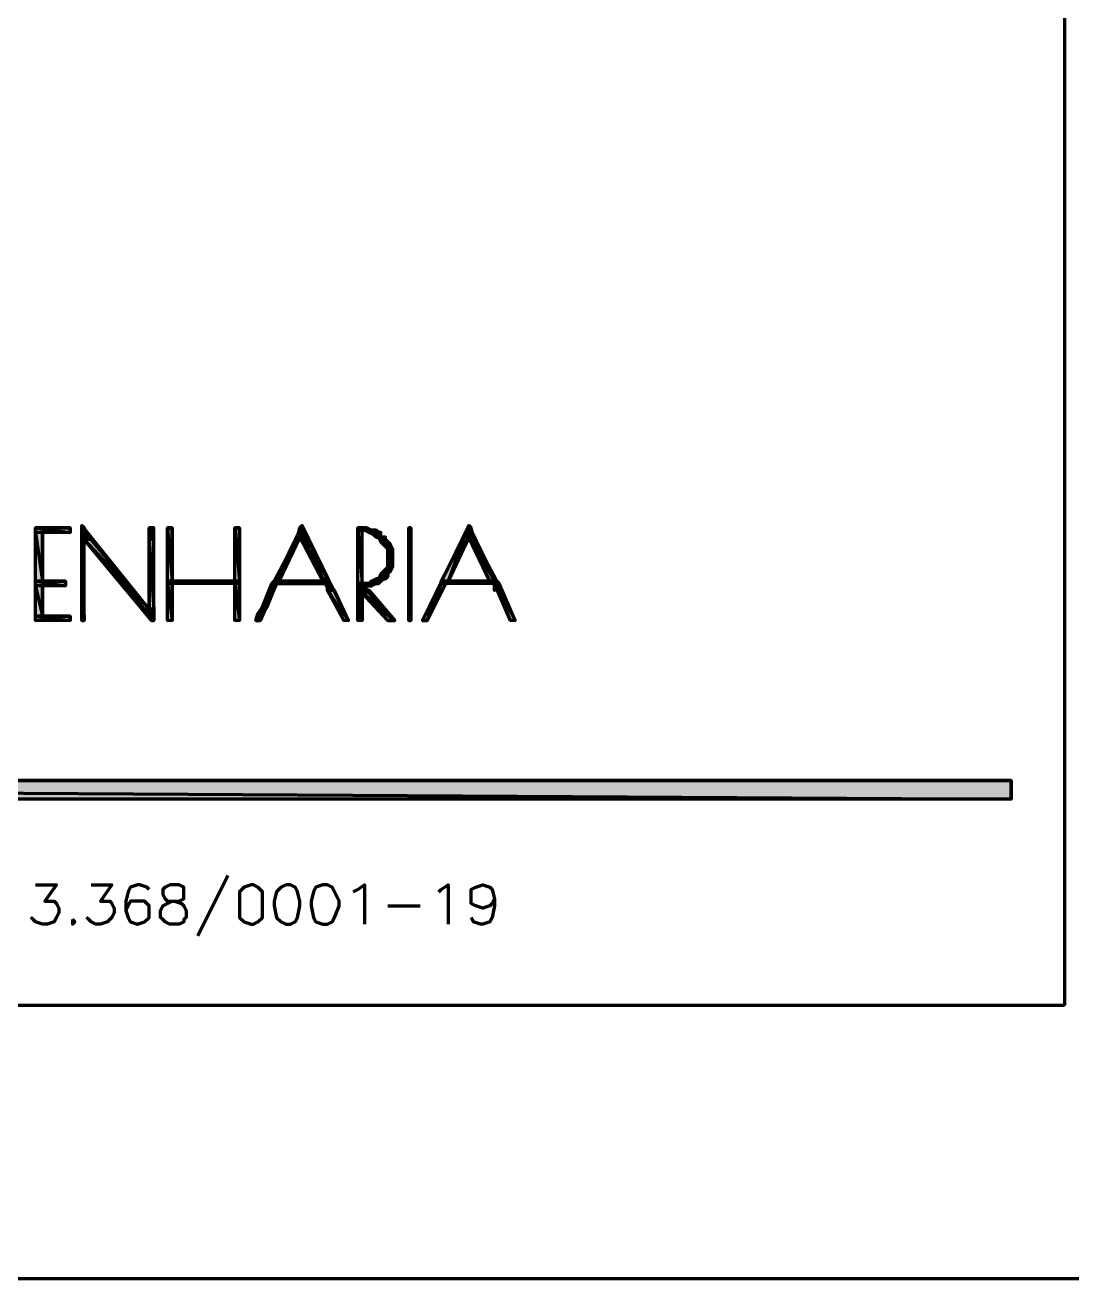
# Model space of a CAD drawing. Header units: inches. Extents: x 1 to 529, y -1 to 335.
# Drawn here: x 437.03 to 467.14, y 0 to 36.06 of the extents above; entities that cross this region are included whole.
import ezdxf

# ---------------------------------------------------------------- set-up
doc = ezdxf.new("R2010")
doc.units = ezdxf.units.IN
doc.layers.add('H', color=7, linetype='CONTINUOUS', lineweight=100)
doc.layers.add('P', color=250, linetype='CONTINUOUS', lineweight=100)

msp = doc.modelspace()

# ---------------------------------------------------------------- hatches: boundary and pattern name
at = {"layer": 'H', "linetype": 'CONTINUOUS'}
for points in [[(438.667, 21.667), (438.733, 21.6), (438.667, 21.6)], [(445, 21.667), (445, 21.6), (444.933, 21.6)], [(449.8, 21.667), (449.933, 21.333), (449.667, 21.333)], [(449.8, 21.667), (449.867, 21.6), (449.8, 21.6)], [(437.333, 21.6), (438.333, 21.467), (438.333, 21.6), (437.333, 21.6), (438.333, 21.467), (437.333, 21.467)], [(437.333, 21.467), (437.533, 20.067), (437.533, 21.467), (437.333, 21.467), (437.533, 20.067), (437.333, 20.067)], [(438.667, 21.6), (438.933, 21.267), (438.733, 21.6), (438.667, 21.6), (438.933, 21.267), (438.667, 21.267)], [(440.6, 21.6), (440.733, 21.267), (440.733, 21.6), (440.6, 21.6), (440.733, 21.267), (440.6, 21.267)], [(441.133, 21.6), (441.267, 20.067), (441.267, 21.6), (441.133, 21.6), (441.267, 20.067), (441.133, 20.067)], [(443.067, 21.6), (443.2, 20.067), (443.2, 21.6), (443.067, 21.6), (443.2, 20.067), (443.067, 20.067)], [(444.867, 21.333), (444.333, 20.067), (444.933, 21.333), (444.867, 21.333), (444.333, 20.067), (444.2, 20.067)], [(444.933, 21.333), (445.133, 21.133), (445.133, 21.333), (444.933, 21.333), (445.133, 21.133), (445.067, 21.133)], [(446.6, 21.6), (447, 21.533), (446.867, 21.6), (446.6, 21.6), (447, 21.533), (446.6, 21.533)], [(447, 21.533), (446.6, 21.533), (447.133, 21.533)], [(447.133, 21.533), (447.133, 21.533), (446.6, 21.533)], [(446.6, 21.533), (446.733, 20), (446.733, 21.533), (446.6, 21.533), (446.733, 20), (446.6, 20)], [(447.267, 21.467), (447.267, 21.467), (446.933, 21.467)], [(446.933, 21.467), (447.267, 21.4), (447.267, 21.467), (446.933, 21.467), (447.267, 21.4), (447.067, 21.4)], [(447.067, 21.4), (447.267, 21.333), (447.267, 21.4), (447.067, 21.4), (447.267, 21.333), (447.133, 21.333)], [(447.267, 21.333), (447.133, 21.333), (447.333, 21.333)], [(447.333, 21.333), (447.133, 21.333), (447.4, 21.333)], [(447.2, 21.333), (447.4, 21.267), (447.4, 21.333), (447.2, 21.333), (447.4, 21.267), (447.267, 21.267)], [(448.067, 21.6), (448.133, 18.933), (448.133, 21.6), (448.067, 21.6), (448.133, 18.933), (448.067, 18.933)], [(449.667, 21.333), (449.2, 20.067), (449.8, 21.333), (449.667, 21.333), (449.2, 20.067), (449, 20.067)], [(449.667, 21.333), (449.2, 20.067), (449.8, 21.333), (449.667, 21.333), (449.2, 20.067), (449, 20.067)], [(449.8, 21.6), (449.933, 21.333), (449.867, 21.6), (449.8, 21.6), (449.933, 21.333), (449.667, 21.333)], [(449.8, 21.333), (450.6, 20.067), (449.933, 21.333), (449.8, 21.333), (450.6, 20.067), (450.4, 20.067)], [(438.667, 21.267), (438.733, 18.933), (438.733, 21.267), (438.667, 21.267), (438.733, 18.933), (438.667, 18.933)], [(438.733, 21.267), (440.6, 19.267), (438.933, 21.267), (438.733, 21.267), (440.6, 19.267), (440.4, 19.267)], [(440.6, 21.267), (440.733, 19.267), (440.733, 21.267), (440.6, 21.267), (440.733, 19.267), (440.6, 19.267)], [(445.067, 21.133), (445.133, 21.133), (445.133, 21.067)], [(445.133, 21.133), (445.267, 21.067), (445.2, 21.133), (445.133, 21.133), (445.267, 21.067), (445.133, 21.067)], [(445.133, 21.067), (445.733, 20.133), (445.267, 21.067), (445.133, 21.067), (445.733, 20.133), (445.6, 20.133)], [(447.267, 21.267), (447.467, 21.2), (447.4, 21.267), (447.267, 21.267), (447.467, 21.2), (447.267, 21.2)], [(447.467, 21.2), (447.267, 21.2), (447.467, 21.2)], [(447.333, 21.2), (447.533, 21.133), (447.467, 21.2), (447.333, 21.2), (447.533, 21.133), (447.333, 21.133)], [(447.533, 21.133), (447.333, 21.133)], [(447.6, 21), (447.467, 21), (447.6, 21)], [(447.467, 21), (447.6, 20.933), (447.6, 21), (447.467, 21), (447.6, 20.933), (447.467, 20.933)], [(447.467, 20.8), (447.6, 20.733), (447.6, 20.8), (447.467, 20.8), (447.6, 20.733), (447.467, 20.733)], [(447.267, 20.2), (447.4, 20.133), (447.467, 20.2), (447.267, 20.2), (447.4, 20.133), (447.2, 20.133)], [(447.333, 20.333), (447.467, 20.267), (447.467, 20.333), (447.333, 20.333), (447.467, 20.267), (447.267, 20.267)], [(447.267, 20.267), (447.467, 20.2), (447.467, 20.267), (447.267, 20.267), (447.467, 20.2), (447.267, 20.2)], [(447.467, 20.467), (447.533, 20.4), (447.6, 20.467), (447.467, 20.467), (447.533, 20.4), (447.4, 20.4)], [(447.4, 20.4), (447.533, 20.333), (447.533, 20.4), (447.4, 20.4), (447.533, 20.333), (447.4, 20.333)], [(447.533, 20.333), (447.4, 20.333), (447.467, 20.333)], [(437.333, 20.067), (438.2, 19.933), (438.2, 20.067), (437.333, 20.067), (438.2, 19.933), (437.333, 19.933)], [(437.333, 19.933), (437.533, 19.067), (437.533, 19.933), (437.333, 19.933), (437.533, 19.067), (437.333, 19.067)], [(441.133, 20.067), (443.2, 20), (443.2, 20.067), (441.133, 20.067), (443.2, 20), (441.133, 20)], [(441.133, 20), (441.267, 18.933), (441.267, 20), (441.133, 20), (441.267, 18.933), (441.133, 18.933)], [(443.067, 20), (443.2, 18.933), (443.2, 20), (443.067, 20), (443.2, 18.933), (443.067, 18.933)], [(444.133, 20), (444, 19.333), (444.267, 20), (444.133, 20), (444, 19.333), (443.867, 19.333)], [(444.2, 20.067), (445.133, 20), (445.133, 20.067), (444.2, 20.067), (445.133, 20), (444.133, 20)], [(444.133, 20), (445.133, 20), (445.133, 20)], [(444.2, 20.067), (445.133, 20.067), (445.133, 20.067)], [(444.2, 20.067), (445.133, 20.067), (445.133, 20.067)], [(445.133, 20.067), (445.733, 20.067), (445.733, 20.067)], [(445.133, 20.067), (445.733, 20.067), (445.733, 20.067)], [(445.133, 20.067), (445.733, 20), (445.733, 20.067), (445.133, 20.067), (445.733, 20), (445.133, 20)], [(445.133, 20), (445.733, 20), (445.733, 20)], [(445.6, 20.133), (445.733, 20.067), (445.733, 20.133), (445.6, 20.133), (445.733, 20.067), (445.6, 20.067)], [(445.733, 19.867), (445.733, 20), (445.667, 20)], [(445.733, 20), (445.8, 20), (445.8, 20)], [(445.733, 20), (445.867, 19.867), (445.8, 20), (445.733, 20), (445.867, 19.867), (445.733, 19.867)], [(445.733, 19.867), (445.933, 19.8), (445.867, 19.867), (445.733, 19.867), (445.933, 19.8), (445.733, 19.8)], [(447.2, 20), (446.6, 20), (447.133, 20)], [(447.133, 20), (447.133, 20), (446.6, 20)], [(446.6, 20), (447, 19.933), (447.133, 20), (446.6, 20), (447, 19.933), (446.6, 19.933)], [(446.933, 19.933), (446.933, 19.933), (446.6, 19.933)], [(446.867, 19.933), (446.867, 19.933), (446.6, 19.933)], [(446.6, 19.933), (446.8, 19.867), (446.867, 19.933), (446.6, 19.933), (446.8, 19.867), (446.6, 19.867)], [(446.6, 19.867), (446.933, 19.8), (446.8, 19.867), (446.6, 19.867), (446.933, 19.8), (446.6, 19.8)], [(447.133, 20.133), (447.267, 20.067), (447.333, 20.133), (447.133, 20.133), (447.267, 20.067), (447, 20.067)], [(447, 20.067), (447.267, 20.067), (447.267, 20.067)], [(447.4, 20.133), (447.2, 20.133), (447.333, 20.133)], [(449, 20), (449.133, 20), (448.6, 18.933)], [(449, 20), (449.133, 20), (448.6, 18.933)], [(449, 20.067), (450.533, 20), (450.533, 20.067), (449, 20.067), (450.533, 20), (449, 20)], [(449, 20.067), (450.667, 20), (450.6, 20.067), (449, 20.067), (450.667, 20), (449, 20)], [(450.533, 20), (451.133, 18.933), (450.667, 20), (450.533, 20), (451.133, 18.933), (451, 18.933)], [(445.733, 19.8), (446.333, 18.933), (445.933, 19.8), (445.733, 19.8), (446.333, 18.933), (446.2, 18.933)], [(446.6, 19.8), (446.933, 19.733), (446.933, 19.8), (446.6, 19.8), (446.933, 19.733), (446.6, 19.733)], [(446.6, 19.733), (446.733, 19.333), (446.733, 19.733), (446.6, 19.733), (446.733, 19.333), (446.6, 19.333)], [(446.733, 19.733), (447.267, 19.333), (446.933, 19.733), (446.733, 19.733), (447.267, 19.333), (447.133, 19.333)], [(440.4, 19.267), (440.733, 19.267), (440.733, 18.933)], [(443.733, 19.133), (443.8, 18.933), (443.867, 19.133), (443.733, 19.133), (443.8, 18.933), (443.667, 18.933)], [(443.867, 19.333), (443.867, 19.133), (444, 19.333), (443.867, 19.333), (443.867, 19.133), (443.733, 19.133)], [(446.6, 19.333), (446.733, 18.933), (446.733, 19.333), (446.6, 19.333), (446.733, 18.933), (446.6, 18.933)], [(447.133, 19.333), (447.667, 18.933), (447.267, 19.333), (447.133, 19.333), (447.667, 18.933), (447.467, 18.933)], [(437.333, 19.067), (438.333, 18.933), (438.333, 19.067), (437.333, 19.067), (438.333, 18.933), (437.333, 18.933)], [(443.667, 18.933), (443.733, 18.933), (443.733, 18.933)], [(447.667, 18.933), (447.467, 18.933), (447.667, 18.933)], [(377, 14.333), (465.4, 13.8), (465.4, 14.333), (377, 14.333), (465.4, 13.8), (377, 13.8)]]:
    msp.add_hatch(color=0, dxfattribs=at).paths.add_polyline_path(points)
h = msp.add_hatch(color=0, dxfattribs=at)
edge = h.paths.add_edge_path()
edge.add_line((445, 21.6), (444.933, 21.6))
edge.add_line((444.933, 21.6), (445.133, 21.333))
edge.add_line((445.133, 21.333), (445, 21.6))
edge.add_line((445, 21.6), (445, 21.6))
edge.add_line((445, 21.6), (444.933, 21.6))
edge.add_line((444.933, 21.6), (445.133, 21.333))
edge.add_line((445.133, 21.333), (444.867, 21.333))
edge.add_line((444.867, 21.333), (444.933, 21.6))
h = msp.add_hatch(color=0, dxfattribs=at)
edge = h.paths.add_edge_path()
edge.add_line((445.133, 21.333), (445.2, 21.133))
h = msp.add_hatch(color=0, dxfattribs=at)
edge = h.paths.add_edge_path()
edge.add_line((447.133, 21.533), (446.8, 21.533))
edge.add_line((446.8, 21.533), (447.2, 21.467))
edge.add_line((447.2, 21.467), (447.133, 21.533))
edge.add_line((447.133, 21.533), (447.133, 21.533))
edge.add_line((447.133, 21.533), (446.8, 21.533))
edge.add_line((446.8, 21.533), (447.2, 21.467))
edge.add_line((447.2, 21.467), (446.933, 21.467))
edge.add_line((446.933, 21.467), (446.8, 21.533))
h = msp.add_hatch(color=0, dxfattribs=at)
edge = h.paths.add_edge_path()
edge.add_line((449.933, 21.333), (449.8, 21.333))
edge.add_line((449.8, 21.333), (450.533, 20.067))
edge.add_line((450.533, 20.067), (449.933, 21.333))
edge.add_line((449.933, 21.333), (449.933, 21.333))
edge.add_line((449.933, 21.333), (449.8, 21.333))
edge.add_line((449.8, 21.333), (450.533, 20.067))
edge.add_line((450.533, 20.067), (450.4, 20.067))
edge.add_line((450.4, 20.067), (449.8, 21.333))
h = msp.add_hatch(color=0, dxfattribs=at)
edge = h.paths.add_edge_path()
edge.add_line((447.533, 21.133), (447.4, 21.133))
edge.add_line((447.4, 21.133), (447.6, 21))
edge.add_line((447.6, 21), (447.533, 21.133))
edge.add_line((447.533, 21.133), (447.533, 21.133))
edge.add_line((447.533, 21.133), (447.4, 21.133))
edge.add_line((447.4, 21.133), (447.6, 21))
edge.add_line((447.6, 21), (447.467, 21))
edge.add_line((447.467, 21), (447.4, 21.133))
h = msp.add_hatch(color=0, dxfattribs=at)
edge = h.paths.add_edge_path()
edge.add_line((447.6, 20.933), (447.467, 20.933))
edge.add_line((447.467, 20.933), (447.6, 20.867))
edge.add_line((447.6, 20.867), (447.6, 20.933))
edge.add_line((447.6, 20.933), (447.6, 20.933))
edge.add_line((447.6, 20.933), (447.467, 20.933))
edge.add_line((447.467, 20.933), (447.6, 20.867))
edge.add_line((447.6, 20.867), (447.467, 20.867))
edge.add_line((447.467, 20.867), (447.467, 20.933))
h = msp.add_hatch(color=0, dxfattribs=at)
edge = h.paths.add_edge_path()
edge.add_line((447.6, 20.867), (447.467, 20.867))
edge.add_line((447.467, 20.867), (447.6, 20.8))
edge.add_line((447.6, 20.8), (447.6, 20.867))
edge.add_line((447.6, 20.867), (447.6, 20.867))
edge.add_line((447.6, 20.867), (447.467, 20.867))
edge.add_line((447.467, 20.867), (447.6, 20.8))
edge.add_line((447.6, 20.8), (447.467, 20.8))
edge.add_line((447.467, 20.8), (447.467, 20.867))
h = msp.add_hatch(color=0, dxfattribs=at)
edge = h.paths.add_edge_path()
edge.add_line((447.6, 20.733), (447.467, 20.733))
edge.add_line((447.467, 20.733), (447.6, 20.667))
edge.add_line((447.6, 20.667), (447.6, 20.733))
edge.add_line((447.6, 20.733), (447.6, 20.733))
edge.add_line((447.6, 20.733), (447.467, 20.733))
edge.add_line((447.467, 20.733), (447.6, 20.667))
edge.add_line((447.6, 20.667), (447.467, 20.667))
edge.add_line((447.467, 20.667), (447.467, 20.733))
h = msp.add_hatch(color=0, dxfattribs=at)
edge = h.paths.add_edge_path()
edge.add_line((447.6, 20.667), (447.467, 20.667))
edge.add_line((447.467, 20.667), (447.6, 20.533))
edge.add_line((447.6, 20.533), (447.6, 20.667))
edge.add_line((447.6, 20.667), (447.6, 20.667))
edge.add_line((447.6, 20.667), (447.467, 20.667))
edge.add_line((447.467, 20.667), (447.6, 20.533))
edge.add_line((447.6, 20.533), (447.467, 20.533))
edge.add_line((447.467, 20.533), (447.467, 20.667))
h = msp.add_hatch(color=0, dxfattribs=at)
edge = h.paths.add_edge_path()
edge.add_line((447.6, 20.533), (447.467, 20.533))
edge.add_line((447.467, 20.533), (447.6, 20.467))
edge.add_line((447.6, 20.467), (447.6, 20.533))
edge.add_line((447.6, 20.533), (447.6, 20.533))
edge.add_line((447.6, 20.533), (447.467, 20.533))
edge.add_line((447.467, 20.533), (447.6, 20.467))
edge.add_line((447.6, 20.467), (447.467, 20.467))
edge.add_line((447.467, 20.467), (447.467, 20.533))
h = msp.add_hatch(color=0, dxfattribs=at)
edge = h.paths.add_edge_path()
edge.add_line((445.733, 20.067), (445.8, 20))
h = msp.add_hatch(color=0, dxfattribs=at)
edge = h.paths.add_edge_path()
edge.add_line((447.267, 20.067), (447, 20.067))
edge.add_line((447, 20.067), (447.2, 20))
edge.add_line((447.2, 20), (447.267, 20.067))
edge.add_line((447.267, 20.067), (447.267, 20.067))
edge.add_line((447.267, 20.067), (447, 20.067))
edge.add_line((447, 20.067), (447.2, 20))
edge.add_line((447.2, 20), (446.933, 20))
edge.add_line((446.933, 20), (447, 20.067))
h = msp.add_hatch(color=0, dxfattribs=at)
edge = h.paths.add_edge_path()
edge.add_line((440.733, 18.933), (440.667, 18.933))
h = msp.add_hatch(color=0, dxfattribs=at)
edge = h.paths.add_edge_path()
edge.add_line((448.6, 18.933), (448.467, 18.933))
h = msp.add_hatch(color=0, dxfattribs=at)
edge = h.paths.add_edge_path()
edge.add_line((448.6, 18.933), (448.467, 18.933))

# ---------------------------------------------------------------- linework, layer by layer
at = {"layer": 'P', "color": 252, "linetype": 'CONTINUOUS'}
for points in [[(1.2, 334.867), (474.8, 334.867), (474.8, 0), (1.2, 0), (1.2, 334.867)], [(18.067, 327), (466.933, 327), (466.933, 7.867), (18.067, 7.867), (18.067, 327)]]:
    msp.add_lwpolyline(points, dxfattribs=at)
at = {"layer": 'P', "color": 0, "linetype": 'CONTINUOUS'}
for points in [[(438.667, 21.667), (438.733, 21.6), (438.667, 21.6), (438.667, 21.667)], [(438.667, 18.933), (438.733, 18.933), (438.733, 21.267), (440.733, 18.933), (440.733, 21.6), (440.6, 21.6), (440.6, 19.267), (438.667, 21.667), (438.667, 18.933)], [(443.667, 18.933), (445, 21.667), (446.333, 18.933), (446.2, 18.933), (445.667, 20), (444.267, 20), (443.8, 18.933), (443.667, 18.933)], [(445, 21.667), (445, 21.6), (444.933, 21.6), (445, 21.667)], [(448.467, 18.933), (449.8, 21.667), (451.133, 18.933), (451, 18.933), (450.533, 20), (449.133, 20), (448.6, 18.933), (448.467, 18.933)], [(449.8, 21.667), (449.933, 21.333), (449.667, 21.333), (449.8, 21.667)], [(449.8, 21.667), (449.867, 21.6), (449.8, 21.6), (449.8, 21.667)], [(438.333, 21.6), (437.333, 21.6), (438.333, 21.467), (438.333, 21.6)], [(437.333, 21.6), (438.333, 21.467), (437.333, 21.467), (437.333, 21.6)], [(438.333, 18.933), (437.333, 18.933), (437.333, 21.6), (438.333, 21.6), (438.333, 21.467), (437.533, 21.467), (437.533, 20.067), (438.2, 20.067), (438.2, 19.933), (437.533, 19.933), (437.533, 19.067), (438.333, 19.067), (438.333, 18.933)], [(437.533, 21.467), (437.333, 21.467), (437.533, 20.067), (437.533, 21.467)], [(437.333, 21.467), (437.533, 20.067), (437.333, 20.067), (437.333, 21.467)], [(438.733, 21.6), (438.667, 21.6), (438.933, 21.267), (438.733, 21.6)], [(438.667, 21.6), (438.933, 21.267), (438.667, 21.267), (438.667, 21.6)], [(440.733, 21.6), (440.6, 21.6), (440.733, 21.267), (440.733, 21.6)], [(440.6, 21.6), (440.733, 21.267), (440.6, 21.267), (440.6, 21.6)], [(441.267, 21.6), (441.133, 21.6), (441.267, 20.067), (441.267, 21.6)], [(441.133, 21.6), (441.267, 20.067), (441.133, 20.067), (441.133, 21.6)], [(441.133, 21.6), (441.267, 21.6), (441.267, 20.067), (443.067, 20.067), (443.067, 21.6), (443.2, 21.6), (443.2, 18.933), (443.067, 18.933), (443.067, 20), (441.267, 20), (441.267, 18.933), (441.133, 18.933), (441.133, 21.6)], [(443.2, 21.6), (443.067, 21.6), (443.2, 20.067), (443.2, 21.6)], [(443.067, 21.6), (443.2, 20.067), (443.067, 20.067), (443.067, 21.6)], [(444.867, 21.333), (444.333, 20.067), (444.2, 20.067), (444.867, 21.333)], [(444.933, 21.333), (444.867, 21.333), (444.333, 20.067), (444.933, 21.333)], [(444.333, 20.067), (445.6, 20.067), (444.933, 21.333), (444.333, 20.067)], [(444.933, 21.6), (445.133, 21.333), (444.867, 21.333), (444.933, 21.6)], [(445.133, 21.333), (444.867, 21.333), (445.133, 21.333)], [(444.867, 21.333), (445.133, 21.333), (445.133, 21.333), (444.867, 21.333)], [(445, 21.6), (444.933, 21.6), (445.133, 21.333), (445, 21.6)], [(445.133, 21.333), (444.933, 21.333), (445.133, 21.133), (445.133, 21.333)], [(444.933, 21.333), (445.133, 21.133), (445.067, 21.133), (444.933, 21.333)], [(445.133, 21.333), (445.133, 21.333), (445.133, 21.333)], [(445.2, 21.133), (445.133, 21.333), (445.2, 21.133)], [(445.133, 21.333), (445.2, 21.133), (445.133, 21.133), (445.133, 21.333)], [(446.867, 21.6), (446.6, 21.6), (447, 21.533), (446.867, 21.6)], [(446.6, 21.6), (447, 21.533), (446.6, 21.533), (446.6, 21.6)], [(446.6, 21.6), (446.867, 21.6), (447, 21.533), (447.133, 21.533), (447.2, 21.467), (447.267, 21.333), (447.4, 21.267), (447.467, 21.2), (447.533, 21.133), (447.6, 21), (447.6, 21), (447.6, 20.867), (447.6, 20.8), (447.6, 20.667), (447.6, 20.533), (447.6, 20.467), (447.533, 20.333), (447.467, 20.333), (447.467, 20.2), (447.333, 20.133), (447.267, 20.067), (447.133, 20), (447.133, 20), (447, 19.933), (446.933, 19.933), (446.867, 19.933), (446.8, 19.867), (446.933, 19.8), (447.667, 18.933), (447.667, 18.933), (447.467, 18.933), (446.733, 19.733), (446.733, 18.933), (446.6, 18.933), (446.6, 21.6)], [(447, 21.533), (446.6, 21.533), (447.133, 21.533), (447, 21.533)], [(446.6, 21.533), (447.133, 21.533), (446.6, 21.533), (446.6, 21.533)], [(447.133, 21.533), (447.133, 21.533), (446.6, 21.533), (447.133, 21.533)], [(447.133, 21.533), (446.6, 21.533), (447.133, 21.533), (447.133, 21.533)], [(446.733, 21.533), (446.6, 21.533), (446.733, 20), (446.733, 21.533)], [(446.6, 21.533), (446.733, 20), (446.6, 20), (446.6, 21.533)], [(446.733, 21.533), (446.8, 21.533), (446.933, 21.467), (446.933, 21.467), (447.067, 21.4), (447.133, 21.333), (447.2, 21.333), (447.267, 21.2), (447.333, 21.133), (447.467, 21), (447.467, 20.933), (447.467, 20.8), (447.467, 20.733), (447.467, 20.667), (447.467, 20.533), (447.467, 20.467), (447.4, 20.4), (447.267, 20.267), (447.2, 20.133), (447.133, 20.133), (447, 20.067), (446.933, 20), (446.8, 20), (446.733, 20), (446.733, 21.533)], [(447.133, 21.533), (446.8, 21.533), (447.2, 21.467), (447.133, 21.533)], [(446.8, 21.533), (447.2, 21.467), (446.933, 21.467), (446.8, 21.533)], [(447.2, 21.467), (446.933, 21.467), (446.933, 21.467), (447.2, 21.467)], [(446.933, 21.467), (447.2, 21.467), (447.2, 21.467), (446.933, 21.467)], [(447.267, 21.467), (447.267, 21.467), (446.933, 21.467), (447.267, 21.467)], [(447.267, 21.467), (446.933, 21.467), (447.2, 21.467), (447.267, 21.467)], [(447.267, 21.467), (446.933, 21.467), (447.267, 21.4), (447.267, 21.467)], [(446.933, 21.467), (447.267, 21.4), (447.067, 21.4), (446.933, 21.467)], [(447.267, 21.4), (447.067, 21.4), (447.267, 21.333), (447.267, 21.4)], [(447.067, 21.4), (447.267, 21.333), (447.133, 21.333), (447.067, 21.4)], [(447.267, 21.333), (447.133, 21.333), (447.333, 21.333), (447.267, 21.333)], [(447.133, 21.333), (447.333, 21.333), (447.133, 21.333), (447.133, 21.333)], [(447.333, 21.333), (447.133, 21.333), (447.4, 21.333), (447.333, 21.333)], [(447.133, 21.333), (447.4, 21.333), (447.2, 21.333), (447.133, 21.333)], [(447.4, 21.333), (447.2, 21.333), (447.4, 21.267), (447.4, 21.333)], [(447.2, 21.333), (447.4, 21.267), (447.267, 21.267), (447.2, 21.333)], [(448.133, 21.6), (448.067, 21.6), (448.133, 18.933), (448.133, 21.6)], [(448.067, 21.6), (448.133, 18.933), (448.067, 18.933), (448.067, 21.6)], [(448.067, 21.6), (448.133, 21.6), (448.133, 18.933), (448.067, 18.933), (448.067, 21.6)], [(448.067, 18.933), (448.133, 18.933), (448.133, 21.6), (448.067, 21.6), (448.067, 18.933)], [(449.667, 21.333), (449.2, 20.067), (449, 20.067), (449.667, 21.333)], [(449.667, 21.333), (449.2, 20.067), (449, 20.067), (449.667, 21.333)], [(449.8, 21.333), (449.667, 21.333), (449.2, 20.067), (449.8, 21.333)], [(449.8, 21.333), (449.667, 21.333), (449.2, 20.067), (449.8, 21.333)], [(449.2, 20.067), (450.4, 20.067), (449.8, 21.333), (449.2, 20.067)], [(449.8, 21.6), (449.933, 21.333), (449.667, 21.333), (449.8, 21.6)], [(449.867, 21.6), (449.8, 21.6), (449.933, 21.333), (449.867, 21.6)], [(449.933, 21.333), (449.8, 21.333), (450.533, 20.067), (449.933, 21.333)], [(449.8, 21.333), (450.533, 20.067), (450.4, 20.067), (449.8, 21.333)], [(449.933, 21.333), (449.8, 21.333), (450.6, 20.067), (449.933, 21.333)], [(449.8, 21.333), (450.6, 20.067), (450.4, 20.067), (449.8, 21.333)], [(438.733, 21.267), (438.667, 21.267), (438.733, 18.933), (438.733, 21.267)], [(438.667, 21.267), (438.733, 18.933), (438.667, 18.933), (438.667, 21.267)], [(438.933, 21.267), (438.733, 21.267), (440.6, 19.267), (438.933, 21.267)], [(438.733, 21.267), (440.6, 19.267), (440.4, 19.267), (438.733, 21.267)], [(440.733, 21.267), (440.6, 21.267), (440.733, 19.267), (440.733, 21.267)], [(440.6, 21.267), (440.733, 19.267), (440.6, 19.267), (440.6, 21.267)], [(445.067, 21.133), (445.133, 21.133), (445.133, 21.067), (445.067, 21.133)], [(445.2, 21.133), (445.133, 21.133), (445.267, 21.067), (445.2, 21.133)], [(445.133, 21.133), (445.267, 21.067), (445.133, 21.067), (445.133, 21.133)], [(445.267, 21.067), (445.133, 21.067), (445.733, 20.133), (445.267, 21.067)], [(445.133, 21.067), (445.733, 20.133), (445.6, 20.133), (445.133, 21.067)], [(447.4, 21.267), (447.267, 21.267), (447.467, 21.2), (447.4, 21.267)], [(447.267, 21.267), (447.467, 21.2), (447.267, 21.2), (447.267, 21.267)], [(447.467, 21.2), (447.267, 21.2), (447.467, 21.2), (447.467, 21.2)], [(447.267, 21.2), (447.467, 21.2), (447.333, 21.2), (447.267, 21.2)], [(447.467, 21.2), (447.333, 21.2), (447.533, 21.133), (447.467, 21.2)], [(447.333, 21.2), (447.533, 21.133), (447.333, 21.133), (447.333, 21.2)], [(447.533, 21.133), (447.333, 21.133), (447.533, 21.133)], [(447.333, 21.133), (447.533, 21.133), (447.4, 21.133), (447.333, 21.133)], [(447.533, 21.133), (447.4, 21.133), (447.6, 21), (447.533, 21.133)], [(447.4, 21.133), (447.6, 21), (447.467, 21), (447.4, 21.133)], [(447.6, 21), (447.467, 21), (447.6, 21)], [(447.467, 21), (447.6, 21), (447.6, 21), (447.467, 21)], [(447.6, 21), (447.467, 21), (447.6, 21), (447.6, 21)], [(447.467, 21), (447.6, 21), (447.467, 21), (447.467, 21)], [(447.6, 21), (447.467, 21), (447.6, 20.933), (447.6, 21)], [(447.467, 21), (447.6, 20.933), (447.467, 20.933), (447.467, 21)], [(447.6, 20.933), (447.467, 20.933), (447.6, 20.867), (447.6, 20.933)], [(447.467, 20.933), (447.6, 20.867), (447.467, 20.867), (447.467, 20.933)], [(447.6, 20.867), (447.467, 20.867), (447.467, 20.867), (447.6, 20.867)], [(447.467, 20.867), (447.6, 20.867), (447.6, 20.867), (447.467, 20.867)], [(447.6, 20.867), (447.467, 20.867), (447.6, 20.8), (447.6, 20.867)], [(447.467, 20.867), (447.6, 20.8), (447.467, 20.8), (447.467, 20.867)], [(447.6, 20.8), (447.467, 20.8), (447.6, 20.8)], [(447.467, 20.8), (447.6, 20.8), (447.6, 20.8), (447.467, 20.8)], [(447.6, 20.8), (447.467, 20.8), (447.6, 20.733), (447.6, 20.8)], [(447.467, 20.8), (447.6, 20.733), (447.467, 20.733), (447.467, 20.8)], [(447.6, 20.733), (447.467, 20.733), (447.6, 20.667), (447.6, 20.733)], [(447.467, 20.733), (447.6, 20.667), (447.467, 20.667), (447.467, 20.733)], [(447.6, 20.667), (447.467, 20.667), (447.6, 20.667)], [(447.467, 20.667), (447.6, 20.667), (447.6, 20.667), (447.467, 20.667)], [(447.6, 20.667), (447.467, 20.667), (447.6, 20.533), (447.6, 20.667)], [(447.467, 20.667), (447.6, 20.533), (447.467, 20.533), (447.467, 20.667)], [(447.267, 20.2), (447.4, 20.133), (447.2, 20.133), (447.267, 20.2)], [(447.333, 20.333), (447.467, 20.267), (447.267, 20.267), (447.333, 20.333)], [(447.467, 20.267), (447.267, 20.267), (447.467, 20.2), (447.467, 20.267)], [(447.267, 20.267), (447.467, 20.2), (447.267, 20.2), (447.267, 20.267)], [(447.467, 20.2), (447.267, 20.2), (447.4, 20.133), (447.467, 20.2)], [(447.4, 20.333), (447.467, 20.333), (447.333, 20.333), (447.4, 20.333)], [(447.467, 20.333), (447.333, 20.333), (447.467, 20.267), (447.467, 20.333)], [(447.467, 20.467), (447.533, 20.4), (447.4, 20.4), (447.467, 20.467)], [(447.533, 20.4), (447.4, 20.4), (447.533, 20.333), (447.533, 20.4)], [(447.4, 20.4), (447.533, 20.333), (447.4, 20.333), (447.4, 20.4)], [(447.533, 20.333), (447.4, 20.333), (447.467, 20.333), (447.533, 20.333)], [(447.6, 20.533), (447.467, 20.533), (447.6, 20.533)], [(447.467, 20.533), (447.6, 20.533), (447.6, 20.533), (447.467, 20.533)], [(447.6, 20.533), (447.467, 20.533), (447.6, 20.467), (447.6, 20.533)], [(447.467, 20.533), (447.6, 20.467), (447.467, 20.467), (447.467, 20.533)], [(447.6, 20.467), (447.467, 20.467), (447.6, 20.467)], [(447.467, 20.467), (447.6, 20.467), (447.6, 20.467), (447.467, 20.467)], [(447.6, 20.467), (447.467, 20.467), (447.533, 20.4), (447.6, 20.467)], [(438.2, 20.067), (437.333, 20.067), (438.2, 19.933), (438.2, 20.067)], [(437.333, 20.067), (438.2, 19.933), (437.333, 19.933), (437.333, 20.067)], [(437.533, 19.933), (437.333, 19.933), (437.533, 19.067), (437.533, 19.933)], [(437.333, 19.933), (437.533, 19.067), (437.333, 19.067), (437.333, 19.933)], [(443.2, 20.067), (441.133, 20.067), (443.2, 20), (443.2, 20.067)], [(441.133, 20.067), (443.2, 20), (441.133, 20), (441.133, 20.067)], [(441.267, 20), (441.133, 20), (441.267, 18.933), (441.267, 20)], [(441.133, 20), (441.267, 18.933), (441.133, 18.933), (441.133, 20)], [(443.2, 20), (443.067, 20), (443.2, 18.933), (443.2, 20)], [(443.067, 20), (443.2, 18.933), (443.067, 18.933), (443.067, 20)], [(444.133, 20), (444, 19.333), (443.867, 19.333), (444.133, 20)], [(444.267, 20), (444.133, 20), (444, 19.333), (444.267, 20)], [(444.2, 20.067), (445.133, 20), (444.133, 20), (444.2, 20.067)], [(444.133, 20), (445.133, 20), (445.133, 20), (444.133, 20)], [(445.133, 20), (445.133, 20), (444.133, 20), (445.133, 20)], [(444.2, 20.067), (445.133, 20.067), (445.133, 20.067), (444.2, 20.067)], [(445.133, 20.067), (445.133, 20.067), (444.2, 20.067), (445.133, 20.067)], [(444.2, 20.067), (445.133, 20.067), (445.133, 20.067), (444.2, 20.067)], [(445.133, 20.067), (445.133, 20.067), (444.2, 20.067), (445.133, 20.067)], [(445.133, 20.067), (444.2, 20.067), (445.133, 20), (445.133, 20.067)], [(445.133, 20.067), (445.733, 20.067), (445.733, 20.067), (445.133, 20.067)], [(445.733, 20.067), (445.733, 20.067), (445.133, 20.067), (445.733, 20.067)], [(445.133, 20.067), (445.733, 20.067), (445.733, 20.067), (445.133, 20.067)], [(445.733, 20.067), (445.733, 20.067), (445.133, 20.067), (445.733, 20.067)], [(445.733, 20.067), (445.133, 20.067), (445.733, 20), (445.733, 20.067)], [(445.133, 20.067), (445.733, 20), (445.133, 20), (445.133, 20.067)], [(445.133, 20), (445.733, 20), (445.733, 20), (445.133, 20)], [(445.733, 20), (445.733, 20), (445.133, 20), (445.733, 20)], [(445.733, 20.133), (445.6, 20.133), (445.733, 20.067), (445.733, 20.133)], [(445.6, 20.133), (445.733, 20.067), (445.6, 20.067), (445.6, 20.133)], [(445.733, 20), (445.667, 20), (445.733, 19.867), (445.733, 20)], [(445.667, 20), (445.733, 19.867), (445.733, 19.867), (445.667, 20)], [(445.733, 20.133), (445.733, 20.067), (445.733, 20.067), (445.733, 20.133)], [(445.733, 20.067), (445.733, 20.067), (445.733, 20.067)], [(445.733, 20.067), (445.733, 20.067), (445.733, 20.067)], [(445.733, 20.067), (445.733, 20.067), (445.733, 20.067)], [(445.733, 20.067), (445.733, 20.067), (445.733, 20.067)], [(445.8, 20), (445.733, 20.067), (445.8, 20)], [(445.733, 20.067), (445.8, 20), (445.733, 20), (445.733, 20.067)], [(445.733, 20), (445.8, 20), (445.8, 20), (445.733, 20)], [(445.8, 20), (445.8, 20), (445.733, 20), (445.8, 20)], [(445.8, 20), (445.733, 20), (445.867, 19.867), (445.8, 20)], [(445.733, 20), (445.867, 19.867), (445.733, 19.867), (445.733, 20)], [(445.733, 19.867), (445.733, 19.867), (445.733, 19.8), (445.733, 19.867)], [(445.867, 19.867), (445.733, 19.867), (445.933, 19.8), (445.867, 19.867)], [(445.733, 19.867), (445.933, 19.8), (445.733, 19.8), (445.733, 19.867)], [(447.2, 20), (446.6, 20), (447.133, 20), (447.2, 20)], [(446.6, 20), (447.133, 20), (446.6, 20), (446.6, 20)], [(447.133, 20), (447.133, 20), (446.6, 20), (447.133, 20)], [(447.133, 20), (446.6, 20), (447.133, 20), (447.133, 20)], [(447.133, 20), (446.6, 20), (447, 19.933), (447.133, 20)], [(446.6, 20), (447, 19.933), (446.6, 19.933), (446.6, 20)], [(446.933, 19.933), (446.933, 19.933), (446.6, 19.933), (446.933, 19.933)], [(446.933, 19.933), (446.6, 19.933), (447, 19.933), (446.933, 19.933)], [(446.867, 19.933), (446.867, 19.933), (446.6, 19.933), (446.867, 19.933)], [(446.867, 19.933), (446.6, 19.933), (446.933, 19.933), (446.867, 19.933)], [(446.867, 19.933), (446.6, 19.933), (446.8, 19.867), (446.867, 19.933)], [(446.6, 19.933), (446.8, 19.867), (446.6, 19.867), (446.6, 19.933)], [(446.8, 19.867), (446.6, 19.867), (446.933, 19.8), (446.8, 19.867)], [(446.6, 19.867), (446.933, 19.8), (446.6, 19.8), (446.6, 19.867)], [(447.2, 20), (446.933, 20), (446.8, 20), (447.2, 20)], [(447, 20.067), (447.2, 20), (446.933, 20), (447, 20.067)], [(446.933, 20), (447.2, 20), (447.2, 20), (446.933, 20)], [(447.133, 20.133), (447.267, 20.067), (447, 20.067), (447.133, 20.133)], [(447, 20.067), (447.267, 20.067), (447.267, 20.067), (447, 20.067)], [(447.267, 20.067), (447.267, 20.067), (447, 20.067), (447.267, 20.067)], [(447.267, 20.067), (447, 20.067), (447.2, 20), (447.267, 20.067)], [(447.2, 20.133), (447.333, 20.133), (447.133, 20.133), (447.2, 20.133)], [(447.333, 20.133), (447.133, 20.133), (447.333, 20.133)], [(447.133, 20.133), (447.333, 20.133), (447.333, 20.133), (447.133, 20.133)], [(447.333, 20.133), (447.133, 20.133), (447.267, 20.067), (447.333, 20.133)], [(447.4, 20.133), (447.2, 20.133), (447.333, 20.133), (447.4, 20.133)], [(448.6, 18.933), (448.467, 18.933), (449, 20), (448.6, 18.933)], [(448.6, 18.933), (448.467, 18.933), (449, 20), (448.6, 18.933)], [(449, 20), (449.133, 20), (448.6, 18.933), (449, 20)], [(449, 20), (449.133, 20), (448.6, 18.933), (449, 20)], [(450.533, 20.067), (449, 20.067), (450.533, 20), (450.533, 20.067)], [(449, 20.067), (450.533, 20), (449, 20), (449, 20.067)], [(450.6, 20.067), (449, 20.067), (450.667, 20), (450.6, 20.067)], [(449, 20.067), (450.667, 20), (449, 20), (449, 20.067)], [(450.533, 20.067), (450.4, 20.067), (450.533, 20.067)], [(450.4, 20.067), (450.533, 20.067), (450.533, 20.067), (450.4, 20.067)], [(450.533, 20), (450.533, 20), (450.533, 19.8), (450.533, 20)], [(450.667, 20), (450.533, 20), (451.133, 18.933), (450.667, 20)], [(450.533, 20), (451.133, 18.933), (451, 18.933), (450.533, 20)], [(445.933, 19.8), (445.733, 19.8), (446.333, 18.933), (445.933, 19.8)], [(445.733, 19.8), (446.333, 18.933), (446.2, 18.933), (445.733, 19.8)], [(446.933, 19.8), (446.6, 19.8), (446.933, 19.733), (446.933, 19.8)], [(446.6, 19.8), (446.933, 19.733), (446.6, 19.733), (446.6, 19.8)], [(446.733, 19.733), (446.6, 19.733), (446.733, 19.333), (446.733, 19.733)], [(446.6, 19.733), (446.733, 19.333), (446.6, 19.333), (446.6, 19.733)], [(446.933, 19.733), (446.733, 19.733), (447.267, 19.333), (446.933, 19.733)], [(446.733, 19.733), (447.267, 19.333), (447.133, 19.333), (446.733, 19.733)], [(440.733, 18.933), (440.667, 18.933), (440.4, 19.267), (440.733, 18.933)], [(440.4, 19.267), (440.733, 19.267), (440.733, 18.933), (440.4, 19.267)], [(443.733, 19.133), (443.8, 18.933), (443.667, 18.933), (443.733, 19.133)], [(443.867, 19.333), (443.867, 19.133), (443.733, 19.133), (443.867, 19.333)], [(443.867, 19.133), (443.733, 19.133), (443.8, 18.933), (443.867, 19.133)], [(444, 19.333), (443.867, 19.333), (443.867, 19.133), (444, 19.333)], [(446.733, 19.333), (446.6, 19.333), (446.733, 18.933), (446.733, 19.333)], [(446.6, 19.333), (446.733, 18.933), (446.6, 18.933), (446.6, 19.333)], [(447.267, 19.333), (447.133, 19.333), (447.667, 18.933), (447.267, 19.333)], [(447.133, 19.333), (447.667, 18.933), (447.467, 18.933), (447.133, 19.333)], [(438.333, 19.067), (437.333, 19.067), (438.333, 18.933), (438.333, 19.067)], [(437.333, 19.067), (438.333, 18.933), (437.333, 18.933), (437.333, 19.067)], [(440.733, 18.933), (440.733, 18.933), (440.667, 18.933), (440.733, 18.933)], [(443.667, 18.933), (443.733, 18.933), (443.733, 18.933), (443.667, 18.933)], [(443.733, 18.933), (443.733, 18.933), (443.667, 18.933), (443.733, 18.933)], [(443.733, 18.933), (443.667, 18.933), (443.8, 18.933), (443.733, 18.933)], [(447.667, 18.933), (447.467, 18.933), (447.667, 18.933), (447.667, 18.933)], [(447.467, 18.933), (447.667, 18.933), (447.467, 18.933), (447.467, 18.933)], [(448.6, 18.933), (448.6, 18.933), (448.467, 18.933), (448.6, 18.933)], [(448.6, 18.933), (448.6, 18.933), (448.467, 18.933), (448.6, 18.933)], [(465.4, 14.333), (377, 14.333), (465.4, 13.8), (465.4, 14.333)], [(377, 14.333), (465.4, 13.8), (377, 13.8), (377, 14.333)], [(377, 13.8), (377, 14.333), (465.4, 14.333), (465.4, 13.8), (383.867, 13.8), (377, 13.8)], [(442.867, 11.6), (442, 9.867)], [(437.333, 11.333), (437.933, 11.333), (437.6, 10.867), (437.733, 10.867), (437.867, 10.867), (437.933, 10.8), (438, 10.667), (438, 10.533), (437.933, 10.4), (437.867, 10.267), (437.667, 10.2), (437.533, 10.2), (437.333, 10.267), (437.267, 10.333), (437.2, 10.4)], [(438.933, 11.333), (439.533, 11.333), (439.2, 10.867), (439.4, 10.867), (439.467, 10.867), (439.533, 10.8), (439.6, 10.667), (439.6, 10.533), (439.533, 10.4), (439.4, 10.267), (439.2, 10.2), (439.067, 10.2), (438.933, 10.267), (438.867, 10.333), (438.8, 10.4)], [(440.6, 11.2), (440.533, 11.267), (440.333, 11.333), (440.267, 11.333), (440.067, 11.267), (440, 11.133), (439.933, 10.867), (439.933, 10.6), (440, 10.4), (440.067, 10.267), (440.267, 10.2), (440.267, 10.2), (440.467, 10.267), (440.6, 10.4), (440.6, 10.533), (440.6, 10.6), (440.6, 10.733), (440.467, 10.867), (440.267, 10.867), (440.267, 10.867), (440.067, 10.867), (440, 10.733), (439.933, 10.6)], [(441.2, 11.333), (441.067, 11.267), (441, 11.2), (441, 11.067), (441.067, 10.933), (441.133, 10.867), (441.333, 10.867), (441.533, 10.8), (441.6, 10.733), (441.667, 10.6), (441.667, 10.4), (441.6, 10.333), (441.6, 10.267), (441.467, 10.2), (441.2, 10.2), (441.067, 10.267), (441, 10.333), (440.933, 10.4), (440.933, 10.6), (441, 10.733), (441.133, 10.8), (441.267, 10.867), (441.467, 10.867), (441.6, 10.933), (441.6, 11.067), (441.6, 11.2), (441.6, 11.267), (441.467, 11.333), (441.2, 11.333)], [(443.533, 11.333), (443.333, 11.267), (443.2, 11.133), (443.2, 10.867), (443.2, 10.733), (443.2, 10.4), (443.333, 10.267), (443.533, 10.2), (443.6, 10.2), (443.733, 10.267), (443.867, 10.4), (443.867, 10.733), (443.867, 10.867), (443.867, 11.133), (443.733, 11.267), (443.6, 11.333), (443.533, 11.333)], [(444.533, 11.333), (444.4, 11.267), (444.267, 11.133), (444.2, 10.867), (444.2, 10.733), (444.267, 10.4), (444.4, 10.267), (444.533, 10.2), (444.667, 10.2), (444.8, 10.267), (444.867, 10.4), (444.933, 10.733), (444.933, 10.867), (444.867, 11.133), (444.8, 11.267), (444.667, 11.333), (444.533, 11.333)], [(445.6, 11.333), (445.4, 11.267), (445.333, 11.133), (445.267, 10.867), (445.267, 10.733), (445.333, 10.4), (445.4, 10.267), (445.6, 10.2), (445.733, 10.2), (445.867, 10.267), (445.933, 10.4), (446.067, 10.733), (446.067, 10.867), (445.933, 11.133), (445.867, 11.267), (445.733, 11.333), (445.6, 11.333)], [(446.467, 11.133), (446.6, 11.2), (446.8, 11.333), (446.8, 10.2)], [(448.933, 11.133), (449, 11.2), (449.2, 11.333), (449.2, 10.2)], [(450.533, 10.933), (450.467, 10.8), (450.4, 10.733), (450.2, 10.667), (450.2, 10.667), (450, 10.733), (449.867, 10.8), (449.867, 10.933), (449.867, 11.067), (449.867, 11.2), (450, 11.267), (450.2, 11.333), (450.2, 11.333), (450.4, 11.267), (450.467, 11.2), (450.533, 10.933), (450.533, 10.733), (450.467, 10.4), (450.4, 10.267), (450.2, 10.2), (450.133, 10.2), (449.933, 10.267), (449.867, 10.4)], [(447.467, 10.733), (448.4, 10.733)], [(438.4, 10.333), (438.4, 10.267), (438.4, 10.2), (438.467, 10.267), (438.4, 10.333)]]:
    msp.add_lwpolyline(points, dxfattribs=at)

doc.saveas('drawing.dxf')
